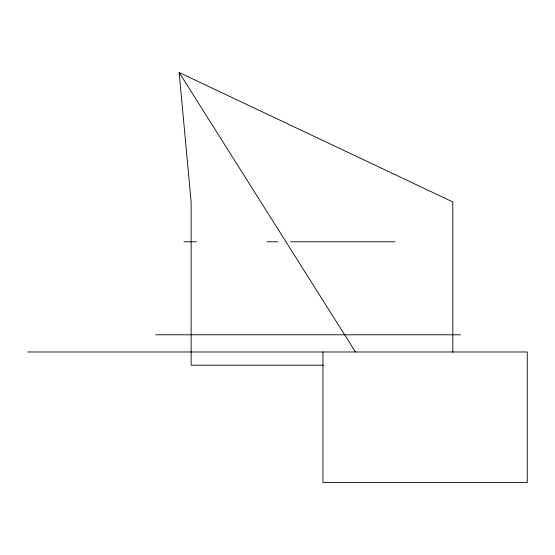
<?xml version="1.0" encoding="UTF-8"?>
<svg xmlns="http://www.w3.org/2000/svg" width="555" height="555" viewBox="0 0 555 555"><rect width="100%" height="100%" fill="white"/><g stroke="black" fill="none" stroke-linecap="round" stroke-linejoin="round"><path stroke-width="0.83" d="M183.989 241.779L196.297 241.779M267.108 241.779L277.993 241.779M290.584 241.779L394.896 241.779M155.601 334.79L460.525 334.79M27.75 351.981L527.25 351.981L527.25 482.482L322.948 482.482L322.948 351.981M323.294 365.197L191.128 365.197L191.128 201.951L179.161 72.518L452.811 201.951L452.811 352.238M179.161 72.518L355.484 351.981"/></g></svg>
